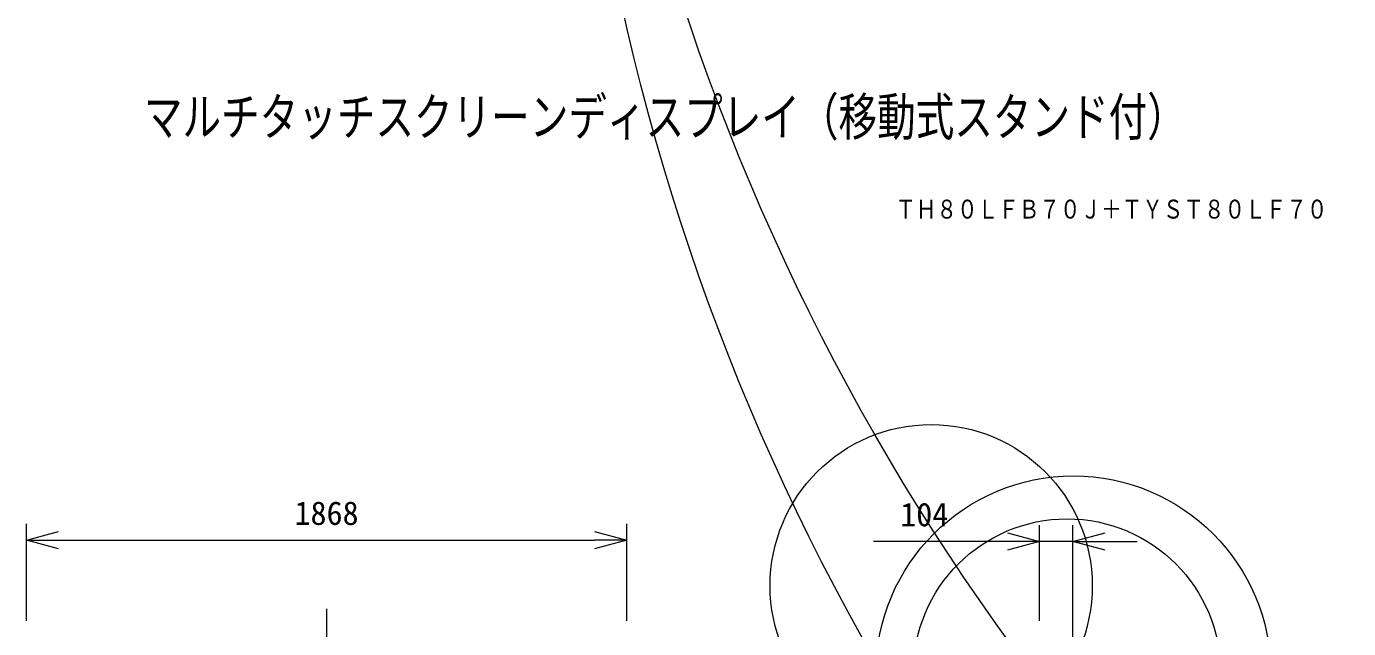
# Model space of a CAD drawing. Units: millimetres, scale not verified. Extents: x -62 to 358, y -116 to 360.
# Drawn here: x -44.6 to 58.2, y 75.1 to 121.9 of the extents above; entities that cross this region are included whole.
import ezdxf
from ezdxf.enums import TextEntityAlignment as Align

# ---------------------------------------------------------------- set-up
doc = ezdxf.new("R2010")
doc.units = ezdxf.units.MM
doc.header["$LTSCALE"] = 0.125
doc.linetypes.add('USER5', pattern=[28.575, 19.05, -3.175, 3.175, -3.175])
for name, color, linetype, lineweight in [('0-0_0', 7, 'Continuous', 18), ('0-4_SUNPO', 3, 'Continuous', 18), ('0-5_GAIKEI', 7, 'Continuous', 18)]:
    doc.layers.add(name, color=color, linetype=linetype, lineweight=lineweight)
doc.layers.add('0-1_MOJI1', color=7, linetype='Continuous')
doc.layers.add('0-3_TOUROKU', color=7, linetype='Continuous')
doc.styles.add('ＭＳ ゴシック', font='')
doc.styles.get('ＭＳ ゴシック').set_extended_font_data('MS Gothic')

# ---------------------------------------------------------------- blocks, each defined once
blk = doc.blocks.new('_Open30')
at = {"layer": '0-0_0'}
blk.add_line((0, 0), (-1, 0), dxfattribs=at)
blk.add_lwpolyline([(-1, 0.26795), (0, 0), (-1, -0.26795)], dxfattribs=at)
blk = doc.blocks.new('D9')
at = {"layer": '0-4_SUNPO'}
for p, q in [((148.8681, 203.1989), (148.8681, 210.7143)), ((195.5481, 203.1989), (195.5481, 210.7143)), ((151.3681, 209.4643), (193.0481, 209.4643))]:
    blk.add_line(p, q, dxfattribs=at)
at = {"layer": '0-4_SUNPO', "xscale": 2.5, "yscale": 2.5, "rotation": 180}
blk.add_blockref('_Open30', (148.8681, 209.4643), dxfattribs=at)
at = {"layer": '0-4_SUNPO', "xscale": 2.5, "yscale": 2.5}
blk.add_blockref('_Open30', (195.5481, 209.4643), dxfattribs=at)
at = {"layer": '0-4_SUNPO', "color": 7, "style": 'ＭＳ ゴシック'}
blk.add_text('1868', height=1.833, dxfattribs=at).set_placement((169.7081, 210.0893), align=Align.BOTTOM_LEFT)
blk = doc.blocks.new('D5')
at = {"layer": '0-4_SUNPO'}
for p, q in [((227.6395, 203.1866), (227.6395, 210.6079)), ((230.2295, 198.6199), (230.2295, 210.6079)), ((225.1395, 209.3579), (214.7228, 209.3579)), ((230.2295, 209.3579), (227.6395, 209.3579)), ((232.7295, 209.3579), (235.2295, 209.3579))]:
    blk.add_line(p, q, dxfattribs=at)
at = {"layer": '0-4_SUNPO', "xscale": 2.5, "yscale": 2.5}
blk.add_blockref('_Open30', (227.6395, 209.3579), dxfattribs=at)
at = {"layer": '0-4_SUNPO', "xscale": 2.5, "yscale": 2.5, "rotation": 180}
blk.add_blockref('_Open30', (230.2295, 209.3579), dxfattribs=at)
at = {"layer": '0-4_SUNPO', "color": 7, "style": 'ＭＳ ゴシック'}
blk.add_text('104', height=1.833, dxfattribs=at).set_placement((216.8061, 209.9829), align=Align.BOTTOM_LEFT)

msp = doc.modelspace()

# ---------------------------------------------------------------- linework, layer by layer
at = {"layer": '0-5_GAIKEI', "color": 9, "linetype": 'USER5'}
msp.add_line((-21.2919, 76.6176), (-21.2919, 45.7525), dxfattribs=at)
at = {"layer": '0-5_GAIKEI', "color": 1}
for centre, radius in [((177.8031, 179.8839), 180.342), ((177.8031, 162.3839), 180.342), ((25.7132, 78.4138), 12.5246), ((36.773, 71.5823), 15.3624), ((36.28, 71.663), 11.9491)]:
    msp.add_circle(centre, radius, dxfattribs=at)

# ---------------------------------------------------------------- block references
at = {"layer": '0-4_SUNPO'}
for name in ['D9', 'D5']:
    msp.add_blockref(name, (-193.5, -127.5), dxfattribs=at)

# ---------------------------------------------------------------- texts
at = {"layer": '0-1_MOJI1', "style": 'ＭＳ ゴシック', "width": 0.75}
msp.add_text('マルチタッチスクリーンディスプレイ（移動式スタンド付）', height=2.933, dxfattribs=at).set_placement((-35.5, 112.5), align=Align.BOTTOM_LEFT)
at = {"layer": '0-3_TOUROKU', "style": 'ＭＳ ゴシック', "width": 0.8}
msp.add_text('ＴＨ８０ＬＦＢ７０Ｊ＋ＴＹＳＴ８０ＬＦ７０', height=1.466, dxfattribs=at).set_placement((22.9266, 106.5), align=Align.BOTTOM_LEFT)

doc.saveas('drawing.dxf')
